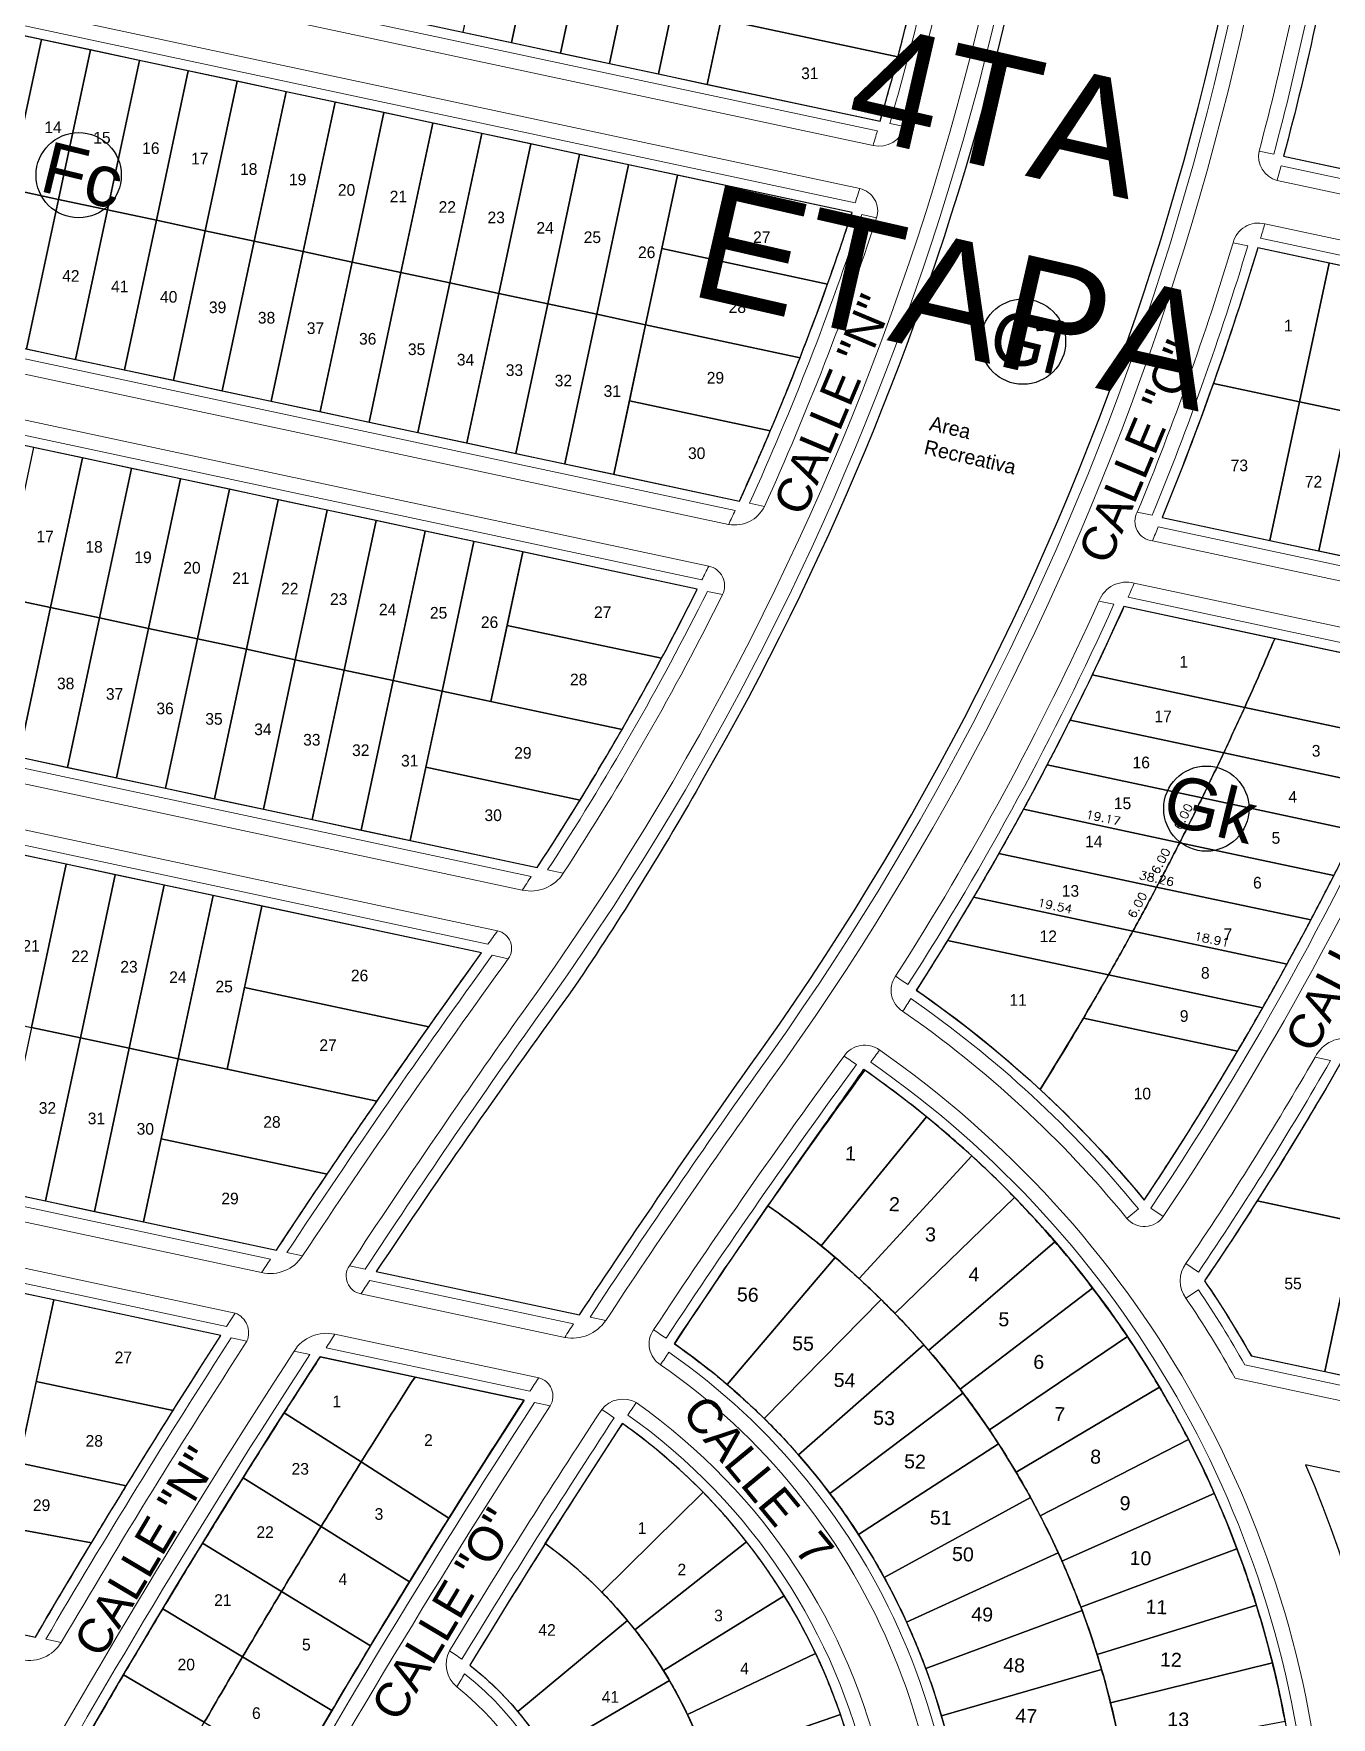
# Model space of a CAD drawing. Header units: millimetres. Extents: x 547073 to 557369, y 9424164 to 9429566.
# Drawn here: x 549917.8 to 550073.5, y 9428484.5 to 9428686.4 of the extents above; entities that cross this region are included whole.
import ezdxf

# ---------------------------------------------------------------- set-up
doc = ezdxf.new("R2010")
doc.units = ezdxf.units.MM
for name, color, linetype, lineweight in [('00 Veredas', 253, 'Continuous', 15), ('MANZANAS', 1, 'Continuous', 30), ('VIVIENDA', 7, 'Continuous', 30)]:
    doc.layers.add(name, color=color, linetype=linetype, lineweight=lineweight)
for name, color, linetype in [('lineas limite cuadrantes', 7, 'Continuous'), ('NUMERACION', 1, 'Continuous'), ('TEXTO-CATASTRO', 12, 'Continuous')]:
    doc.layers.add(name, color=color, linetype=linetype)
doc.styles.add('KBYOZ', font='micross.ttf')
doc.styles.add('ROMANS', font='romans.shx', dxfattribs={"width": 1.1})
doc.dimstyles.new('COTA', dxfattribs={"dimtxt": 1, "dimasz": 2.5, "dimexe": 1.25, "dimexo": 0.625, "dimgap": 0.5, "dimtad": 1, "dimzin": 0, "dimdsep": 46, "dimtxsty": 'ROMANS', "dimblk1": 'NONE', "dimblk2": 'NONE', "dimsah": 1, "dimcen": 2.5, "dimse1": 1, "dimse2": 1, "dimsd1": 1, "dimsd2": 1, "dimclrt": 256, "dimadec": 0, "dimazin": 0, "dimtfac": 1, "dimtmove": 0, "dimatfit": 3, "dimldrblk": 'NONE', "dimfxl": 1, "dimtolj": 1, "dimtzin": 0, "dimarcsym": 0})

# ---------------------------------------------------------------- blocks, each defined once
blk = doc.blocks.new('*D110')
at = {"layer": 'Defpoints', "color": 0, "lineweight": 70, "transparency": 16777216}
for p in [(550049.69, 9428578.77), (550068.18, 9428574.82), (550068.18, 9428574.82)]:
    blk.add_point(p, dxfattribs=at)
at = {"layer": 'VIVIENDA', "transparency": 16777216, "insert": (550059.14, 9428577.78), "char_height": 1, "attachment_point": 5, "rotation": 347.9496, "style": 'ROMANS'}
blk.add_mtext('\\A1;18.91', dxfattribs=at)
blk = doc.blocks.new('_None')
blk = doc.blocks.new('*D78')
at = {"layer": 'Defpoints', "color": 0, "lineweight": 70, "transparency": 16777216}
for p in [(550030.57, 9428582.85), (550049.69, 9428578.77), (550049.69, 9428578.77)]:
    blk.add_point(p, dxfattribs=at)
at = {"layer": 'VIVIENDA', "transparency": 16777216, "insert": (550040.34, 9428581.79), "char_height": 1, "attachment_point": 5, "rotation": 347.9496, "style": 'ROMANS'}
blk.add_mtext('\\A1;19.54', dxfattribs=at)
blk = doc.blocks.new('*D79')
at = {"layer": 'Defpoints', "color": 0, "lineweight": 70, "transparency": 16777216}
for p in [(550033.61, 9428588.09), (550071.03, 9428580.11), (550071.03, 9428580.11)]:
    blk.add_point(p, dxfattribs=at)
at = {"layer": 'VIVIENDA', "transparency": 16777216, "insert": (550052.53, 9428585.08), "char_height": 1, "attachment_point": 5, "rotation": 347.9496, "style": 'ROMANS'}
blk.add_mtext('\\A1;38.26', dxfattribs=at)
blk = doc.blocks.new('*D80')
at = {"layer": 'Defpoints', "color": 0, "lineweight": 70, "transparency": 16777216}
for p in [(550036.55, 9428593.38), (550055.3, 9428589.38), (550055.3, 9428589.38)]:
    blk.add_point(p, dxfattribs=at)
at = {"layer": 'VIVIENDA', "transparency": 16777216, "insert": (550046.13, 9428592.36), "char_height": 1, "attachment_point": 5, "rotation": 347.9496, "style": 'ROMANS'}
blk.add_mtext('\\A1;19.17', dxfattribs=at)
blk = doc.blocks.new('*D81')
at = {"layer": 'Defpoints', "color": 0, "lineweight": 70, "transparency": 16777216}
for p in [(550057.98, 9428594.75), (550055.3, 9428589.38), (550055.3, 9428589.38)]:
    blk.add_point(p, dxfattribs=at)
at = {"layer": 'VIVIENDA', "transparency": 16777216, "insert": (550055.74, 9428592.51), "char_height": 1, "attachment_point": 5, "rotation": 63.4515, "style": 'ROMANS'}
blk.add_mtext('\\A1;6.00', dxfattribs=at)
blk = doc.blocks.new('*D82')
at = {"layer": 'Defpoints', "color": 0, "lineweight": 70, "transparency": 16777216}
for p in [(550055.3, 9428589.38), (550052.53, 9428584.05), (550052.53, 9428584.05)]:
    blk.add_point(p, dxfattribs=at)
at = {"layer": 'VIVIENDA', "transparency": 16777216, "insert": (550053.03, 9428587.18), "char_height": 1, "attachment_point": 5, "rotation": 62.5707, "style": 'ROMANS'}
blk.add_mtext('\\A1;6.00', dxfattribs=at)
blk = doc.blocks.new('*D83')
at = {"layer": 'Defpoints', "color": 0, "lineweight": 70, "transparency": 16777216}
for p in [(550052.53, 9428584.05), (550049.69, 9428578.77), (550049.69, 9428578.77)]:
    blk.add_point(p, dxfattribs=at)
at = {"layer": 'VIVIENDA', "transparency": 16777216, "insert": (550050.23, 9428581.89), "char_height": 1, "attachment_point": 5, "rotation": 61.6917, "style": 'ROMANS'}
blk.add_mtext('\\A1;6.00', dxfattribs=at)

msp = doc.modelspace()

# ---------------------------------------------------------------- linework, layer by layer
at = {"color": 72}
msp.add_lwpolyline([(549969.546, 9428535.68), (549972.643, 9428535.019)], dxfattribs=at)
at = {"layer": '00 Veredas'}
for p, q in [((550022.311, 9428675.267), (550020.546, 9428675.643)), ((550064.825, 9428672.326), (550066.587, 9428671.95)), ((550017.182, 9428664.705), (550018.952, 9428664.327)), ((550063.472, 9428660.958), (550061.706, 9428661.335)), ((550005.497, 9428629.706), (550003.695, 9428630.091)), ((550050.213, 9428629.022), (550052.002, 9428628.64)), ((549998.65, 9428619.518), (550000.468, 9428619.13)), ((550047.41, 9428617.964), (550045.609, 9428618.348)), ((550047.41, 9428617.964), (550045.609, 9428618.348)), ((549981.373, 9428585.713), (549979.487, 9428586.116)), ((549972.847, 9428575.877), (549974.771, 9428575.466)), ((550073.396, 9428563.273), (550071.547, 9428563.668)), ((550050.345, 9428545.456), (550048.95, 9428544.318)), ((550051.834, 9428545.525), (550053.332, 9428544.527)), ((549950.108, 9428539.829), (549948.217, 9428540.233)), ((549955.714, 9428538.633), (549957.603, 9428538.229)), ((550057.544, 9428537.887), (550056.054, 9428538.897)), ((550057.546, 9428535.758), (550056.054, 9428534.752)), ((549957.096, 9428535.27), (549981.545, 9428530.051)), ((549940.983, 9428531.348), (549942.029, 9428532.965)), ((549984.572, 9428532.472), (549986.463, 9428532.069)), ((549941.543, 9428530.001), (549943.426, 9428529.599)), ((549949.076, 9428528.393), (549950.96, 9428527.991)), ((549977.922, 9428522.235), (549979.808, 9428521.832)), ((549921.15, 9428493.453), (549919.295, 9428493.849))]:
    msp.add_line(p, q, dxfattribs=at)
for points in [[(550042.558, 9428764.404, -0.155133), (549978.047, 9428568.135, 0.0086359), (549957.603, 9428538.229, 0.0086359)], [(549984.572, 9428532.472, -0.0084096), (550004.448, 9428561.519, 0.1547616), (550069.402, 9428758.673)], [(549986.463, 9428532.069, -0.0083596), (550005.912, 9428560.472, 0.1544849), (550071.198, 9428758.29, 0.154756)], [(550029.307, 9428714.674, -0.030154), (550020.546, 9428675.643, -0.030154)], [(550031.07, 9428714.298, -0.0299911), (550022.311, 9428675.267, -0.0299911)], [(550071.972, 9428705.566, -0.0241453), (550064.825, 9428672.326, -0.0241378)], [(550073.73, 9428705.191, -0.0241378), (550066.587, 9428671.95, -0.0241378)], [(550017.182, 9428664.705, -0.0279993), (550003.695, 9428630.091)], [(550018.952, 9428664.327, -0.0278441), (550005.497, 9428629.706)], [(550061.706, 9428661.335, -0.0248177), (550050.213, 9428629.022, -0.0243457)], [(550063.472, 9428660.958, -0.0243457), (550052.002, 9428628.64, -0.0243457)], [(549998.65, 9428619.518, -0.0290262), (549979.487, 9428586.116, -0.0290262)], [(550000.468, 9428619.13, -0.0288533), (549981.373, 9428585.713, -0.0288533)], [(550051.834, 9428545.525, 0.0466244), (550086.397, 9428609.641)], [(550053.332, 9428544.527, 0.0468461), (550088.19, 9428609.258, 0.0466244)], [(549972.847, 9428575.877, 0.0104134), (549948.217, 9428540.233)], [(549974.771, 9428575.466, 0.0104346), (549950.108, 9428539.829)], [(550023.052, 9428570.672, -0.070429), (550050.345, 9428545.456)], [(550022.071, 9428569.162, -0.0703267), (550048.95, 9428544.318, -0.070429)], [(549992.195, 9428530.944, -0.0123187), (550015.166, 9428563.946, -0.0123829)], [(550019.182, 9428564.594, -0.4745947), (550034.147, 9428370.949)], [(549993.698, 9428529.954, -0.0122766), (550016.537, 9428562.772, -0.0122766)], [(550018.237, 9428563.059, -0.4755485), (550032.553, 9428371.917)], [(550071.547, 9428563.668, -0.0184325), (550056.054, 9428538.897, -0.0186932)], [(550073.396, 9428563.273, -0.0186932), (550057.544, 9428537.887, -0.0186932)], [(550057.546, 9428535.758, -0.019959), (550063.105, 9428526.757, -0.0169215)], [(550056.054, 9428534.752, -0.0215071), (550061.932, 9428525.167, -0.019959)], [(549941.543, 9428530.001, 0.0102028), (549919.295, 9428493.849, 0.0102028)], [(549943.426, 9428529.599, 0.0108567), (549921.15, 9428493.453, 0.0102508)], [(549880.362, 9428404.406, -0.0343454), (549949.076, 9428528.393)], [(549882.169, 9428404.021, -0.0344111), (549950.96, 9428527.991)], [(549973.104, 9428384.608, 0.6177787), (549994.027, 9428528.273, 0.6177787)], [(549972.158, 9428386.193, 0.6193028), (549993.039, 9428526.767, 0.6206903)], [(549977.922, 9428522.235, 0.0344991), (549909.027, 9428398.287, 0.0344991)], [(549979.808, 9428521.832, 0.0345655), (549910.834, 9428397.901, 0.0345655)], [(549990.108, 9428522.228, -0.9003215), (549917.994, 9428393.384, -0.9003215)], [(549989.118, 9428520.723, -0.8995755), (549918.759, 9428395.014, -0.8995755)], [(549967.711, 9428492.473, -0.0083724), (549985.976, 9428521.402)], [(549969.197, 9428491.451, -0.0083941), (549987.474, 9428520.405)], [(549935.18, 9428428.348, 0.8573192), (549969.534, 9428489.695, 0.8573192)], [(549935.783, 9428430.044, 0.8548949), (549968.595, 9428488.143, 0.8548949)]]:
    msp.add_lwpolyline(points, format="xyb", dxfattribs=at)
for points in [[(550019.033, 9428674.739), (549837.911, 9428713.405)], [(550018.521, 9428673.008), (549837.456, 9428711.661)], [(549836.034, 9428706.443), (550016.926, 9428667.827)], [(549835.54, 9428704.708), (550016.375, 9428666.104)], [(550067.451, 9428670.538), (550313.005, 9428618.118)], [(550001.98, 9428629.23), (549822.41, 9428667.564)], [(550066.978, 9428668.799), (550312.381, 9428616.411)], [(550001.202, 9428627.556), (549821.48, 9428665.922)], [(550310.542, 9428611.282), (550065.504, 9428663.592)], [(549819.359, 9428660.86), (549998.81, 9428622.551)], [(550309.888, 9428609.581), (550064.994, 9428661.86)], [(549818.717, 9428659.156), (549997.99, 9428620.886)], [(550052.73, 9428627.258), (550292.501, 9428576.072)], [(550052.025, 9428625.568), (550291.258, 9428574.497)], [(549977.52, 9428585.309), (549799.6, 9428623.291)], [(549976.448, 9428583.697), (549798.593, 9428621.665)], [(550086.385, 9428612.711), (550049.854, 9428620.51)], [(550085.678, 9428611.022), (550049.111, 9428618.828)], [(549795.015, 9428616.907), (549973.488, 9428578.807)], [(549794.449, 9428615.188), (549972.332, 9428577.213)], [(549946.248, 9428539.427), (549768.359, 9428577.402)], [(549945.187, 9428537.812), (549767.158, 9428575.818)], [(549764.075, 9428570.954), (549942.029, 9428532.965)], [(549763.014, 9428569.34), (549940.983, 9428531.348)], [(549958.155, 9428536.885), (549982.604, 9428531.665)], [(549953.971, 9428530.416), (549978.42, 9428525.196)], [(549952.917, 9428528.8), (549977.366, 9428523.581)], [(550063.105, 9428526.757), (550225.777, 9428492.031)], [(550061.932, 9428525.167), (550224.528, 9428490.457)]]:
    msp.add_lwpolyline(points, dxfattribs=at)
for centre, radius, start, end in [((549701.624, 9428767.729), 339.151, 324.16724, 359.50305), ((550019.268, 9428676.063), 3.145, 256.26227, 345.32539), ((549701.624, 9428767.729), 330.751, 343.35857, 343.67132), ((550067.774, 9428671.705), 3.014, 168.11544, 254.69464), ((549726.073, 9428762.51), 353.551, 344.62972, 344.92187), ((549701.624, 9428767.729), 330.751, 342.1061, 342.41946), ((550016.321, 9428665.14), 2.754, 342.83135, 77.30326), ((550064.728, 9428660.573), 3.117, 75.5844, 165.85451), ((549726.073, 9428762.51), 353.551, 343.46017, 343.75271), ((550001.941, 9428631.444), 3.958, 259.23776, 333.96102), ((549701.624, 9428767.729), 330.751, 334.92504, 335.24488), ((550052.297, 9428627.913), 2.361, 151.96607, 263.39734), ((549726.073, 9428762.51), 353.551, 337.21138, 337.50814), ((549701.624, 9428767.729), 330.751, 333.6426, 333.96416), ((549998.287, 9428620.185), 2.423, 334.17434, 77.5375), ((550048.932, 9428617.071), 3.56, 74.98991, 158.9785), ((549726.073, 9428762.51), 353.551, 336.02134, 336.31932), ((549727.676, 9428761.64), 348.732, 327.3233, 335.73899), ((549726.073, 9428762.51), 352.351, 327.33953, 335.78057), ((549977.475, 9428588.212), 4.63, 257.18124, 327.34058), ((549701.624, 9428767.729), 330.751, 326.19238, 326.52772), ((550816.153, 9427966.823), 1041.446, 144.011005, 144.119308), ((549973.005, 9428576.705), 2.157, 324.95591, 77.09703), ((550023.66, 9428571.673), 2.971, 145.38782, 237.67401), ((549947.634, 9428461.664), 133.754, 55.85403, 56.62524), ((549726.073, 9428762.51), 353.551, 326.8472, 327.13904), ((550833.507, 9427961.404), 1050.577, 144.653576, 146.671437), ((550075.106, 9428561.938), 3.957, 74.24409, 154.07638), ((550017.527, 9428562.085), 3.006, 53.72952, 145.76894), ((550673.332, 9428081.332), 813.148, 143.544082, 143.670959), ((549947.634, 9428461.664), 122.354, 55.72643, 56.57007), ((550051.06, 9428546.121), 2.775, 220.50312, 324.95115), ((549946.191, 9428542.374), 4.671, 257.58923, 326.99129), ((550816.153, 9427966.823), 1041.446, 146.645595, 146.751848), ((549957.493, 9428537.399), 2.165, 145.2435, 259.43353), ((550058.764, 9428536.824), 3.412, 142.58815, 217.40315), ((550833.503, 9427961.407), 1047.573, 146.67797, 146.783579), ((549941.063, 9428530.591), 2.564, 337.24442, 67.85483), ((549982.447, 9428534.856), 4.889, 259.37006, 325.24298), ((550857.956, 9427956.185), 1047.577, 146.67797, 146.783578), ((549952.929, 9428526.002), 4.535, 76.72099, 148.17795), ((550816.153, 9427966.823), 1030.046, 146.828069, 146.935366), ((549994.571, 9428529.251), 2.918, 144.51958, 238.33177), ((549947.616, 9428461.676), 82.373, 55.98381, 57.23585), ((549947.616, 9428461.676), 82.373, 55.98381, 57.23585), ((550673.332, 9428081.332), 813.148, 146.657545, 146.784426), ((550840.602, 9427961.603), 1030.046, 146.828069, 146.935366), ((549977.875, 9428523.003), 2.26, 328.79229, 76.04265), ((550840.602, 9427961.603), 1030.046, 147.042585, 147.185425), ((549988.526, 9428519.391), 3.248, 60.85296, 141.75134), ((550840.602, 9427961.603), 1018.646, 146.608109, 146.70941), ((549947.274, 9428461.599), 71.234, 55.64317, 57.09105), ((549917.314, 9428495.804), 4.499, 259.09152, 328.49943), ((549970.854, 9428490.859), 3.533, 152.81977, 230.25717), ((549947.616, 9428461.676), 36.773, 54.06608, 56.87537), ((550840.602, 9427961.603), 1018.646, 148.773331, 148.875345)]:
    msp.add_arc(centre, radius, start, end, dxfattribs=at)
at = {"layer": 'MANZANAS'}
for points in [[(550068.205, 9428758.929), (550043.756, 9428764.148, -0.1285951), (549998.201, 9428597.116, -0.0198038), (549982.751, 9428572.163, 0.010119), (549958.939, 9428537.944), (549983.312, 9428532.741, -0.0085229), (550003.472, 9428562.218, 0.1549466), (550068.205, 9428758.929)], [(549845.701, 9428753.87, -0.0304882), (549838.226, 9428714.564), (550019.37, 9428675.894, 0.0302636), (550028.132, 9428714.925), (549845.701, 9428753.87, -0.0304882)], [(549835.222, 9428703.549, -0.0281872), (549822.892, 9428668.692), (550002.494, 9428630.351, 0.0281205), (550016.002, 9428664.956), (549835.222, 9428703.549, -0.0281731)], [(550074.905, 9428704.94, -0.0240558), (550067.762, 9428671.699), (550313.42, 9428619.257), (550325.196, 9428651.509)], [(550064.65, 9428660.707, -0.0242616), (550053.195, 9428628.386), (550293.334, 9428577.122), (550302.039, 9428588.086), (550309.472, 9428608.443)], [(549818.204, 9428658.036, -0.0290646), (549800.265, 9428624.376), (549978.229, 9428586.385, 0.0291188), (549997.437, 9428619.773)], [(550085.202, 9428609.896), (550048.61, 9428617.708, -0.0370433), (550023.712, 9428571.698, -0.069804), (550051.049, 9428546.511, 0.0462278), (550085.202, 9428609.896)], [(549793.74, 9428614.112, -0.0090813), (549786.976, 9428604.288, 0.0074451), (549769.079, 9428578.475), (549946.957, 9428540.502, -0.0103993), (549971.564, 9428576.15)], [(549940.289, 9428530.269), (549762.308, 9428568.264, 0.0078785), (549744.541, 9428540.173, 0.0022122), (549739.712, 9428532.186), (549918.058, 9428494.113, -0.0101896)], [(550017.404, 9428562.199, -0.477838), (550031.182, 9428372.278), (549975.499, 9428384.166, 0.6089901), (549994.688, 9428529.275, -0.007699), (550012.743, 9428555.584, 0.0057225), (550017.404, 9428562.199, -0.477838)], [(550074.629, 9428563.01, -0.0192185), (550058.28, 9428536.834, -0.0198618), (550063.895, 9428527.816), (550226.61, 9428493.08), (550252.059, 9428525.133), (550074.629, 9428563.01, -0.0192185)], [(549952.216, 9428527.723), (549976.666, 9428522.503, 0.034455), (549907.822, 9428398.544), (549883.373, 9428403.764, -0.034455)], [(549988.46, 9428519.719, 0.0084145), (549970.161, 9428490.728, -0.8606866), (549934.627, 9428427.274, 0.0085292), (549919.27, 9428396.1, 0.8990352)], [(550172.438, 9428424.847), (550178.317, 9428432.252), (550186.23, 9428442.219), (550218.697, 9428483.112), (550070.402, 9428514.77, -0.3292917), (550034.458, 9428359.922), (549914.372, 9428385.558, 0.0091821), (549899.429, 9428351.262), (550049.065, 9428319.318), (550107.18, 9428356.055), (550117.353, 9428353.883), (550143.874, 9428388.049), (550151.636, 9428398.048)]]:
    msp.add_lwpolyline(points, format="xyb", close=True, dxfattribs=at)
at = {"layer": 'MANZANAS', "color": 1}
for centre in [(549923.246, 9428669.426), (550036.505, 9428649.466), (550058.492, 9428593.462)]:
    msp.add_circle(centre, 5.111, dxfattribs=at)
at = {"layer": 'VIVIENDA'}
for p, q in [((550024.931, 9428556.51), (550012.304, 9428541.022)), ((550016.841, 9428537.097), (550030.354, 9428551.819)), ((550035.493, 9428546.819), (550021.139, 9428532.912)), ((550025.186, 9428528.483), (550040.33, 9428541.526)), ((550013.99, 9428539.617), (550001.023, 9428524.39)), ((550044.849, 9428535.959), (550028.966, 9428523.825)), ((550019.487, 9428534.58), (550005.446, 9428520.337)), ((550019.487, 9428534.58), (550005.446, 9428520.337)), ((550032.467, 9428518.953), (550049.034, 9428530.137)), ((550009.561, 9428515.973), (550024.601, 9428529.156)), ((550009.561, 9428515.973), (550024.601, 9428529.156)), ((550052.871, 9428524.079), (550035.676, 9428513.885)), ((550029.308, 9428523.375), (550013.349, 9428511.321)), ((550029.308, 9428523.375), (550013.349, 9428511.321)), ((549979.2, 9428505.319), (549988.459, 9428519.718)), ((550038.583, 9428508.637), (550056.347, 9428517.807)), ((550033.582, 9428517.266), (550016.787, 9428506.406)), ((550033.582, 9428517.266), (550016.787, 9428506.406)), ((549985.981, 9428499.497), (549998.134, 9428511.478)), ((550019.859, 9428501.253), (550037.399, 9428510.862)), ((550059.449, 9428511.342), (550041.178, 9428503.228)), ((549989.953, 9428494.991), (550003.349, 9428505.533)), ((550040.741, 9428504.198), (550022.548, 9428495.891)), ((550043.451, 9428497.676), (550062.167, 9428504.707)), ((549993.39, 9428490.086), (550007.86, 9428499.067)), ((550024.839, 9428490.347), (550043.588, 9428497.308)), ((550064.492, 9428497.923), (550045.395, 9428492.001)), ((549975.91, 9428485.165), (549989.067, 9428496.087)), ((550011.634, 9428492.132), (549996.265, 9428484.82)), ((550045.927, 9428490.229), (550026.721, 9428484.651)), ((550047.003, 9428486.221), (550066.416, 9428491.015)), ((549979.35, 9428480.257), (549994.107, 9428488.897)), ((549998.539, 9428479.261), (550014.62, 9428484.813))]:
    msp.add_line(p, q, dxfattribs=at)
for points in [[(549979.349, 9428704.892), (549973.481, 9428706.144), (549969.305, 9428686.582), (549975.173, 9428685.329)], [(549985.217, 9428703.639), (549979.349, 9428704.892), (549975.173, 9428685.329), (549981.041, 9428684.077)], [(549991.085, 9428702.386), (549985.217, 9428703.639), (549981.041, 9428684.077), (549986.909, 9428682.824)], [(549996.953, 9428701.134), (549991.085, 9428702.386), (549986.909, 9428682.824), (549992.777, 9428681.572)], [(550002.82, 9428699.881), (549996.953, 9428701.134), (549992.777, 9428681.572), (549998.644, 9428680.319)], [(549918.786, 9428685.71), (549912.918, 9428686.963), (549909.091, 9428669.033), (549914.959, 9428667.781)], [(549924.654, 9428684.457), (549918.786, 9428685.71), (549914.959, 9428667.781), (549920.826, 9428666.528)], [(549930.522, 9428683.205), (549924.654, 9428684.457), (549920.826, 9428666.528), (549926.694, 9428665.275)], [(549936.389, 9428681.952), (549930.522, 9428683.205), (549926.694, 9428665.275), (549932.562, 9428664.023)], [(549942.257, 9428680.699), (549936.389, 9428681.952), (549932.562, 9428664.023), (549938.43, 9428662.77)], [(549948.125, 9428679.447), (549942.257, 9428680.699), (549938.43, 9428662.77), (549944.297, 9428661.517)], [(549953.993, 9428678.194), (549948.125, 9428679.447), (549944.297, 9428661.517), (549950.165, 9428660.265)], [(549959.861, 9428676.941), (549953.993, 9428678.194), (549950.165, 9428660.265), (549956.033, 9428659.012)], [(549965.728, 9428675.689), (549959.861, 9428676.941), (549956.033, 9428659.012), (549961.901, 9428657.759)], [(549971.596, 9428674.436), (549965.728, 9428675.689), (549961.901, 9428657.759), (549967.769, 9428656.507)], [(549977.464, 9428673.184), (549971.596, 9428674.436), (549967.769, 9428656.507), (549973.636, 9428655.254)], [(549983.332, 9428671.931), (549977.464, 9428673.184), (549973.636, 9428655.254), (549979.504, 9428654.002)], [(549989.199, 9428670.678), (549983.332, 9428671.931), (549979.504, 9428654.002), (549985.372, 9428652.749)], [(549995.067, 9428669.426), (549989.199, 9428670.678), (549985.372, 9428652.749), (549991.24, 9428651.496)], [(549920.826, 9428666.528), (549914.959, 9428667.781), (549911.131, 9428649.851), (549916.999, 9428648.599)], [(549926.694, 9428665.275), (549920.826, 9428666.528), (549916.999, 9428648.599), (549922.867, 9428647.346)], [(549932.562, 9428664.023), (549926.694, 9428665.275), (549922.867, 9428647.346), (549928.734, 9428646.093)], [(549938.43, 9428662.77), (549932.562, 9428664.023), (549928.734, 9428646.093), (549934.602, 9428644.841)], [(549944.297, 9428661.517), (549938.43, 9428662.77), (549934.602, 9428644.841), (549940.47, 9428643.588)], [(549950.165, 9428660.265), (549944.297, 9428661.517), (549940.47, 9428643.588), (549946.338, 9428642.335)], [(549956.033, 9428659.012), (549950.165, 9428660.265), (549946.338, 9428642.335), (549952.206, 9428641.083)], [(549961.901, 9428657.759), (549956.033, 9428659.012), (549952.206, 9428641.083), (549958.073, 9428639.83)], [(550079.074, 9428657.627), (550073.206, 9428658.88), (550069.657, 9428642.255), (550075.524, 9428641.002)], [(549967.769, 9428656.507), (549961.901, 9428657.759), (549958.073, 9428639.83), (549963.941, 9428638.578)], [(549973.636, 9428655.254), (549967.769, 9428656.507), (549963.941, 9428638.578), (549969.809, 9428637.325)], [(549979.504, 9428654.002), (549973.636, 9428655.254), (549969.809, 9428637.325), (549975.677, 9428636.072)], [(549985.372, 9428652.749), (549979.504, 9428654.002), (549975.677, 9428636.072), (549981.544, 9428634.82)], [(549991.24, 9428651.496), (549985.372, 9428652.749), (549981.544, 9428634.82), (549987.412, 9428633.567)], [(550075.524, 9428641.002), (550069.657, 9428642.255), (550066.107, 9428625.629), (550071.975, 9428624.377)], [(550081.392, 9428639.749), (550075.524, 9428641.002), (550071.975, 9428624.377), (550077.843, 9428623.124)], [(549923.711, 9428635.516), (549917.844, 9428636.768), (549914.016, 9428618.839), (549919.884, 9428617.586)], [(549929.579, 9428634.263), (549923.711, 9428635.516), (549919.884, 9428617.586), (549925.752, 9428616.334)], [(549935.447, 9428633.01), (549929.579, 9428634.263), (549925.752, 9428616.334), (549931.62, 9428615.081)], [(549941.315, 9428631.758), (549935.447, 9428633.01), (549931.62, 9428615.081), (549937.487, 9428613.828)], [(549947.183, 9428630.505), (549941.315, 9428631.758), (549937.487, 9428613.828), (549943.355, 9428612.576)], [(549953.05, 9428629.252), (549947.183, 9428630.505), (549943.355, 9428612.576), (549949.223, 9428611.323)], [(549958.918, 9428628), (549953.05, 9428629.252), (549949.223, 9428611.323), (549955.091, 9428610.07)], [(549964.786, 9428626.747), (549958.918, 9428628), (549955.091, 9428610.07), (549960.958, 9428608.818)], [(549970.654, 9428625.494), (549964.786, 9428626.747), (549960.958, 9428608.818), (549966.826, 9428607.565)], [(549976.522, 9428624.242), (549970.654, 9428625.494), (549966.826, 9428607.565), (549972.694, 9428606.312)], [(549919.884, 9428617.586), (549914.016, 9428618.839), (549910.189, 9428600.91), (549916.056, 9428599.657)], [(549919.884, 9428617.586), (549916.056, 9428599.657), (549921.924, 9428598.404), (549925.752, 9428616.334)], [(549931.62, 9428615.081), (549925.752, 9428616.334), (549921.924, 9428598.404), (549927.792, 9428597.152)], [(549937.487, 9428613.828), (549931.62, 9428615.081), (549927.792, 9428597.152), (549933.66, 9428595.899)], [(549943.355, 9428612.576), (549937.487, 9428613.828), (549933.66, 9428595.899), (549939.528, 9428594.646)], [(549949.223, 9428611.323), (549943.355, 9428612.576), (549939.528, 9428594.646), (549945.395, 9428593.394)], [(549955.091, 9428610.07), (549949.223, 9428611.323), (549945.395, 9428593.394), (549951.263, 9428592.141)], [(549960.958, 9428608.818), (549955.091, 9428610.07), (549951.263, 9428592.141), (549957.131, 9428590.888)], [(549966.826, 9428607.565), (549960.958, 9428608.818), (549957.131, 9428590.888), (549962.999, 9428589.636)], [(549921.754, 9428586.784), (549915.886, 9428588.036), (549911.711, 9428568.477), (549917.579, 9428567.224)], [(549927.622, 9428585.531), (549921.754, 9428586.784), (549917.579, 9428567.224), (549923.447, 9428565.972)], [(549933.49, 9428584.278), (549927.622, 9428585.531), (549923.447, 9428565.972), (549929.314, 9428564.719)], [(549939.358, 9428583.026), (549933.49, 9428584.278), (549929.314, 9428564.719), (549935.182, 9428563.467)], [(549945.225, 9428581.773), (549939.358, 9428583.026), (549935.182, 9428563.467), (549941.05, 9428562.214)], [(549923.447, 9428565.972), (549917.579, 9428567.224), (549913.403, 9428547.665), (549919.271, 9428546.412)], [(549929.314, 9428564.719), (549923.447, 9428565.972), (549919.271, 9428546.412), (549925.139, 9428545.16)], [(549935.182, 9428563.467), (549929.314, 9428564.719), (549925.139, 9428545.16), (549931.007, 9428543.907)], [(550082.382, 9428542.612), (550076.514, 9428543.865), (550072.688, 9428525.939), (550078.555, 9428524.686)], [(549920.249, 9428534.547), (549914.381, 9428535.8), (549910.206, 9428516.24), (549916.074, 9428514.988)]]:
    msp.add_lwpolyline(points, close=True, dxfattribs=at)
for points in [[(550022.976, 9428689.443), (550001.568, 9428694.013), (550000.315, 9428688.146), (550021.502, 9428683.623, 0.0045385)], [(550021.502, 9428683.623), (550000.315, 9428688.146), (549998.644, 9428680.319), (550019.37, 9428675.894, 0.0060599)], [(550079.135, 9428686.654), (550071.733, 9428688.234, -0.0120265), (550067.762, 9428671.699), (550075.586, 9428670.029)], [(550016.002, 9428664.956), (549995.067, 9428669.426), (549993.188, 9428660.624), (550013.068, 9428656.38, 0.0068518)], [(550013.068, 9428656.38), (549993.188, 9428660.624), (549991.24, 9428651.496), (550009.765, 9428647.542, 0.0071322)], [(550073.206, 9428658.88), (550064.65, 9428660.707, -0.0120904), (550059.333, 9428644.459), (550069.657, 9428642.255)], [(550009.765, 9428647.542), (549991.24, 9428651.496), (549989.291, 9428642.369), (550006.194, 9428638.76, 0.0071656)], [(550069.657, 9428642.255), (550059.333, 9428644.459, -0.0121675), (550053.195, 9428628.386), (550066.107, 9428625.629)], [(550006.194, 9428638.76), (549989.291, 9428642.369), (549987.412, 9428633.567), (550002.493, 9428630.348, 0.0069473)], [(549997.438, 9428619.777), (549976.522, 9428624.242), (549974.643, 9428615.44), (549993.146, 9428611.49, 0.007054)], [(550066.709, 9428613.844), (550048.61, 9428617.708, -0.0063939), (550044.802, 9428609.507), (550063.093, 9428605.602, 0.0057663)], [(549993.146, 9428611.49), (549974.643, 9428615.44), (549972.694, 9428606.312), (549988.41, 9428602.957, 0.0073767)], [(550085.202, 9428609.896), (550066.709, 9428613.844, -0.0057663), (550063.093, 9428605.602), (550081.586, 9428601.654, 0.0057663)], [(550063.093, 9428605.602), (550044.802, 9428609.507, -0.0042665), (550042.145, 9428604.09), (550060.578, 9428600.155, 0.0038441)], [(549988.41, 9428602.957), (549966.826, 9428607.565), (549964.878, 9428598.437), (549983.375, 9428594.489, 0.0074474)], [(550063.093, 9428605.602, -0.0038441), (550060.578, 9428600.155), (550079.071, 9428596.207, 0.0038441), (550081.586, 9428601.654)], [(550060.578, 9428600.155), (550042.145, 9428604.09, -0.0042702), (550039.393, 9428598.715), (550057.979, 9428594.747, 0.0038441)], [(549983.375, 9428594.489), (549964.878, 9428598.437), (549962.999, 9428589.636), (549978.229, 9428586.385, 0.0072567)], [(550057.979, 9428594.747), (550039.393, 9428598.715, -0.004274), (550036.547, 9428593.382), (550055.298, 9428589.379, 0.0038441)], [(550060.578, 9428600.155, -0.0038441), (550057.979, 9428594.747), (550076.472, 9428590.799, 0.0038441), (550079.071, 9428596.207)], [(550057.979, 9428594.747, -0.0038441), (550055.298, 9428589.379), (550073.791, 9428585.432, 0.0038441), (550076.472, 9428590.799)], [(550055.298, 9428589.379), (550036.547, 9428593.382, -0.0042782), (550033.607, 9428588.094), (550052.534, 9428584.054, 0.0038441)], [(550055.298, 9428589.379, -0.0038441), (550052.534, 9428584.054), (550071.027, 9428580.106, 0.0038441), (550073.791, 9428585.432)], [(550052.534, 9428584.054), (550033.607, 9428588.094, -0.0042827), (550030.574, 9428582.852), (550049.689, 9428578.772, 0.0038441)], [(550049.689, 9428578.772), (550030.574, 9428582.852, -0.0042875), (550027.449, 9428577.656), (550046.762, 9428573.533, 0.0038441)], [(550052.534, 9428584.054, -0.0038441), (550049.689, 9428578.772), (550068.182, 9428574.824, 0.0038441), (550071.027, 9428580.106)], [(549971.564, 9428576.15), (549945.225, 9428581.773), (549943.138, 9428571.994), (549965.233, 9428567.277, -0.0026168)], [(550049.689, 9428578.772, -0.0038441), (550046.762, 9428573.533), (550065.255, 9428569.586, 0.0038441), (550068.182, 9428574.824)], [(550046.762, 9428573.533), (550027.449, 9428577.656, -0.0049871), (550023.702, 9428571.682, -0.035634), (550038.553, 9428559.766, 0.0102708)], [(549965.233, 9428567.277), (549943.138, 9428571.994), (549941.05, 9428562.214), (549959.022, 9428558.377, -0.0026051)], [(550065.255, 9428569.586), (550046.762, 9428573.533, -0.0038441), (550043.756, 9428568.341), (550062.249, 9428564.393, 0.0038441)], [(550062.249, 9428564.393), (550043.756, 9428568.341, -0.0064264), (550038.553, 9428559.766, -0.034093), (550051.041, 9428546.5, 0.0135294)], [(549959.022, 9428558.377), (549941.05, 9428562.214), (549935.182, 9428563.467), (549933.13, 9428553.856), (549953.035, 9428549.607, -0.0025492)], [(550024.931, 9428556.51, 0.0189523), (550017.526, 9428562.091, 0.0061439), (550005.911, 9428545.831, -0.0195438), (550012.304, 9428541.022)], [(550083.43, 9428561.131), (550074.629, 9428563.01, -0.0120782), (550064.588, 9428546.411), (550079.604, 9428543.205)], [(550030.354, 9428551.819, 0.0146536), (550024.931, 9428556.51), (550012.304, 9428541.022, -0.0146533), (550016.841, 9428537.097)], [(549953.035, 9428549.607), (549933.13, 9428553.856), (549931.007, 9428543.907), (549946.957, 9428540.502, -0.0026278)], [(550035.493, 9428546.819, 0.0146538), (550030.354, 9428551.819), (550016.841, 9428537.097, -0.0146533), (550021.139, 9428532.912)], [(550013.99, 9428539.617, 0.0249076), (550005.911, 9428545.831, 0.0061496), (549994.688, 9428529.275, -0.0242941), (550001.023, 9428524.39)], [(550040.33, 9428541.526, 0.0146539), (550035.493, 9428546.819), (550021.139, 9428532.912, -0.0146533), (550025.186, 9428528.483)], [(550076.514, 9428543.865), (550064.588, 9428546.411, -0.007146), (550058.274, 9428536.824, -0.0198393), (550063.883, 9428527.818), (550072.688, 9428525.939)], [(550044.849, 9428535.959, 0.0146541), (550040.33, 9428541.526), (550025.186, 9428528.483, -0.0146533), (550028.966, 9428523.825)], [(550019.487, 9428534.58, 0.0089189), (550016.841, 9428537.097, 0.0092914), (550013.99, 9428539.617), (550001.023, 9428524.39, -0.0182118), (550005.446, 9428520.337)], [(550049.034, 9428530.137, 0.0146542), (550044.849, 9428535.959), (550028.966, 9428523.825, -0.0146533), (550032.467, 9428518.953)], [(549940.289, 9428530.269), (549920.249, 9428534.547), (549918.161, 9428524.767), (549934.56, 9428521.263, -0.0025622)], [(550024.601, 9428529.156, 0.0182118), (550019.487, 9428534.58), (550005.446, 9428520.337, -0.0182118), (550009.561, 9428515.973)], [(550052.871, 9428524.079, 0.0146544), (550049.034, 9428530.137), (550032.467, 9428518.953, -0.0146533), (550035.676, 9428513.885)], [(549963.588, 9428525.295), (549952.216, 9428527.723, 0.0019417), (549947.886, 9428520.996), (549957.12, 9428515.103, -0.0028948)], [(550029.308, 9428523.375, 0.0013815), (550028.966, 9428523.825, 0.0168299), (550024.601, 9428529.156), (550009.561, 9428515.973, -0.0182118), (550013.349, 9428511.321)], [(549934.56, 9428521.263), (549918.161, 9428524.767), (549916.074, 9428514.988), (549928.949, 9428512.239, -0.0025509)], [(549976.666, 9428522.503), (549963.588, 9428525.295, 0.0028948), (549957.12, 9428515.103), (549967.657, 9428508.377, -0.0040664)], [(550056.347, 9428517.807, 0.0146545), (550052.871, 9428524.079), (550035.676, 9428513.885, -0.0146533), (550038.583, 9428508.637)], [(550033.582, 9428517.266, 0.0182118), (550029.308, 9428523.375), (550013.349, 9428511.321, -0.0182118), (550016.787, 9428506.406)], [(549957.12, 9428515.103), (549947.886, 9428520.996, 0.0022352), (549942.966, 9428513.211), (549952.316, 9428507.36, -0.0021849)], [(549998.132, 9428511.476, 0.0446904), (549988.46, 9428519.719, 0.0042017), (549979.201, 9428505.32, -0.0415456), (549985.981, 9428499.497)], [(550056.347, 9428517.807), (550038.583, 9428508.637, -0.0146533), (550041.178, 9428503.228), (550059.449, 9428511.342, 0.0146546)], [(549928.949, 9428512.239), (549916.074, 9428514.988), (549910.206, 9428516.24), (549908.536, 9428508.417), (549924.785, 9428505.408, -0.0019204)], [(550037.399, 9428510.862, 0.0182118), (550033.582, 9428517.266), (550016.787, 9428506.406, -0.0182118), (550019.859, 9428501.253)], [(549967.657, 9428508.377), (549957.12, 9428515.103, 0.0021849), (549952.316, 9428507.36), (549962.913, 9428500.729, -0.0021843)], [(549952.316, 9428507.36), (549942.966, 9428513.211, 0.0022354), (549938.116, 9428505.382), (549947.58, 9428499.576, -0.0021849)], [(550003.347, 9428505.531, 0.0277747), (549998.132, 9428511.476), (549985.981, 9428499.497, -0.0278953), (549989.953, 9428494.991)], [(550040.741, 9428504.198, 0.0120547), (550038.583, 9428508.637, 0.0061558), (550037.399, 9428510.862), (550019.859, 9428501.253, -0.0182118), (550022.548, 9428495.891)], [(550059.449, 9428511.342), (550041.178, 9428503.228, -0.0146533), (550043.451, 9428497.676), (550062.167, 9428504.707, 0.0146548)], [(549924.785, 9428505.408), (549908.536, 9428508.417), (549906.03, 9428496.681), (549918.058, 9428494.113, -0.0031558)], [(549962.913, 9428500.729), (549952.316, 9428507.36, 0.0021849), (549947.58, 9428499.576), (549958.236, 9428493.04, -0.0021843)], [(549947.58, 9428499.576), (549938.116, 9428505.382, 0.0022355), (549933.335, 9428497.509), (549942.913, 9428491.751, -0.0021849)], [(549979.201, 9428505.32), (549979.199, 9428505.317, 0.0042119), (549970.161, 9428490.728, -0.0545493), (549975.91, 9428485.165), (549989.067, 9428496.087, 0.0629546)], [(550007.858, 9428499.066, 0.0276898), (550003.347, 9428505.531), (549989.953, 9428494.991, -0.0278166), (549993.39, 9428490.086)], [(550040.741, 9428504.198), (550022.548, 9428495.891, -0.0182118), (550024.839, 9428490.347), (550043.588, 9428497.308, 0.0182118)], [(550064.492, 9428497.923, 0.0146549), (550062.167, 9428504.707), (550043.451, 9428497.676, -0.0146533), (550045.395, 9428492.001)], [(549958.236, 9428493.04), (549947.58, 9428499.576, 0.0021849), (549942.913, 9428491.751), (549953.627, 9428485.311, -0.0021843)], [(549942.913, 9428491.751), (549933.335, 9428497.509, 0.0022357), (549928.625, 9428489.593), (549938.314, 9428483.885, -0.0021849)], [(550011.633, 9428492.131, 0.027731), (550007.858, 9428499.066), (549993.39, 9428490.086, -0.027863), (549996.265, 9428484.82)], [(550043.588, 9428497.308), (550024.839, 9428490.347, -0.0182118), (550026.721, 9428484.651), (550045.927, 9428490.229, 0.0182118)], [(550066.416, 9428491.015, 0.014655), (550064.492, 9428497.923), (550045.395, 9428492.001, -0.0146533), (550047.003, 9428486.221)], [(549989.067, 9428496.087), (549975.91, 9428485.165, -0.0408133), (549979.35, 9428480.257), (549994.107, 9428488.897, 0.0408133)], [(549953.627, 9428485.311), (549942.913, 9428491.751, 0.0021849), (549938.314, 9428483.885), (549949.085, 9428477.541, -0.0021843)], [(550014.619, 9428484.813, 0.0277598), (550011.633, 9428492.131), (549996.265, 9428484.82, -0.0278953), (549998.539, 9428479.261)], [(549938.314, 9428483.885), (549928.625, 9428489.593, 0.0022359), (549923.985, 9428481.634), (549933.784, 9428475.98, -0.0021849)], [(550045.927, 9428490.229), (550026.721, 9428484.651, -0.0182118), (550028.183, 9428478.833), (550047.744, 9428482.999, 0.0182118)], [(550066.416, 9428491.015), (550047.003, 9428486.221, -0.0146533), (550048.27, 9428480.357), (550067.931, 9428484.006, 0.0146551)], [(549994.107, 9428488.897), (549979.35, 9428480.257, -0.0408133), (549981.947, 9428474.855), (549997.911, 9428480.983, 0.0408133)], [(550016.771, 9428477.232, 0.0276798), (550014.619, 9428484.813), (549998.539, 9428479.261, -0.0278166), (550000.176, 9428473.499)]]:
    msp.add_lwpolyline(points, format="xyb", close=True, dxfattribs=at)
for radius, start, end in [(102.373, 304.77306, 55.28952), (53.873, 247.39512, 54.10714)]:
    msp.add_arc((549947.616, 9428461.676), radius, start, end, dxfattribs=at)

# ---------------------------------------------------------------- texts
at = {"insert": (550025.562, 9428640.569), "char_height": 1.75, "attachment_point": 1, "rotation": 347.11632}
msp.add_mtext_dynamic_manual_height_columns('Area Recreativa', width=8.942, gutter_width=12.5, heights=[0], dxfattribs=at)
at = {"layer": 'lineas limite cuadrantes', "insert": (549990.735, 9428694.019), "char_height": 13.7592, "attachment_point": 1, "rotation": 347.11008, "style": 'ROMANS'}
msp.add_mtext_dynamic_manual_height_columns('\\pxqc;{\\fArial|b0|i0|c0|p34;4TA\\PETAPA}', width=90.94521, gutter_width=6, heights=[0], dxfattribs=at)
at = {"layer": 'MANZANAS', "color": 1, "char_height": 6.1586, "width": 0.000285, "attachment_point": 5, "rotation": 346.27061, "style": 'KBYOZ'}
for s, insert in [('Fc ', (549923.713, 9428669.392)), ('Gl', (550036.972, 9428649.433)), ('Gk', (550058.959, 9428593.429))]:
    msp.add_mtext(s, dxfattribs=dict(at, insert=insert))
at = {"layer": 'NUMERACION', "color": 1, "char_height": 1.4, "width": 1.94611, "attachment_point": 1, "rotation": 0.01637}
for s, insert in [('31', (550009.899, 9428682.352)), ('14', (549919.126, 9428675.879)), ('15', (549924.994, 9428674.626)), ('16', (549930.862, 9428673.373)), ('17', (549936.729, 9428672.121)), ('18', (549942.597, 9428670.868)), ('19', (549948.465, 9428669.615)), ('20', (549954.333, 9428668.363)), ('21', (549960.545, 9428667.57)), ('22', (549966.413, 9428666.317)), ('23', (549972.281, 9428665.064)), ('24', (549978.149, 9428663.812)), ('25', (549983.815, 9428662.696)), ('26', (549990.327, 9428660.884)), ('27', (550004.135, 9428662.694)), ('42', (549921.265, 9428658.048)), ('41', (549927.133, 9428656.795)), ('40', (549933, 9428655.542)), ('39', (549938.868, 9428654.29)), ('38', (549944.736, 9428653.037)), ('28', (550001.203, 9428654.313)), ('37', (549950.604, 9428651.785)), ('1', (550067.798, 9428652.09)), ('36', (549956.867, 9428650.51)), ('35', (549962.735, 9428649.257)), ('34', (549968.603, 9428648.005)), ('33', (549974.47, 9428646.752)), ('32', (549980.338, 9428645.499)), ('29', (549998.572, 9428645.835)), ('31', (549986.206, 9428644.247)), ('30', (549996.327, 9428636.789)), ('73', (550061.411, 9428635.323)), ('72', (550070.309, 9428633.373)), ('17', (549918.183, 9428626.808)), ('18', (549924.051, 9428625.555)), ('19', (549929.919, 9428624.302)), ('20', (549935.787, 9428623.05)), ('21', (549941.654, 9428621.797)), ('22', (549947.522, 9428620.545)), ('23', (549953.39, 9428619.292)), ('24', (549959.258, 9428618.039)), ('25', (549965.371, 9428617.647)), ('26', (549971.486, 9428616.524)), ('27', (549985.05, 9428617.72)), ('1', (550055.263, 9428611.777)), ('38', (549920.644, 9428609.171)), ('28', (549982.169, 9428609.645)), ('37', (549926.512, 9428607.918)), ('36', (549932.566, 9428606.178)), ('35', (549938.434, 9428604.925)), ('17', (550052.261, 9428605.224)), ('34', (549944.302, 9428603.672)), ('33', (549950.17, 9428602.42)), ('32', (549956.038, 9428601.167)), ('29', (549975.482, 9428600.848)), ('3', (550071.138, 9428601.097)), ('31', (549961.905, 9428599.914)), ('16', (550049.645, 9428599.701)), ('15', (550047.403, 9428594.801)), ('4', (550068.337, 9428595.582)), ('30', (549971.917, 9428593.371)), ('14', (550043.955, 9428590.219)), ('5', (550066.32, 9428590.651)), ('13', (550041.156, 9428584.294)), ('6', (550064.093, 9428585.278)), ('12', (550038.493, 9428578.85)), ('7', (550060.56, 9428579.112)), ('21', (549916.5, 9428577.705)), ('22', (549922.367, 9428576.452)), ('23', (549928.235, 9428575.2)), ('26', (549955.896, 9428574.147)), ('8', (550057.848, 9428574.462)), ('24', (549934.103, 9428573.947)), ('25', (549939.653, 9428572.823)), ('11', (550034.884, 9428571.216)), ('9', (550055.311, 9428569.289)), ('27', (549952.114, 9428565.798)), ('10', (550049.775, 9428559.989)), ('32', (549918.461, 9428558.261)), ('31', (549924.329, 9428557.008)), ('28', (549945.385, 9428556.582)), ('30', (549930.197, 9428555.756)), ('29', (549940.355, 9428547.401)), ('55', (550067.851, 9428537.208)), ('27', (549927.562, 9428528.351)), ('1', (549953.67, 9428523.067)), ('28', (549924.074, 9428518.331)), ('2', (549964.674, 9428518.431)), ('23', (549948.782, 9428514.979)), ('29', (549917.757, 9428510.619)), ('3', (549958.739, 9428509.565)), ('22', (549944.568, 9428507.396)), ('1', (549990.294, 9428507.878)), ('4', (549954.408, 9428501.745)), ('2', (549995.065, 9428502.902)), ('21', (549939.495, 9428499.238)), ('3', (549999.465, 9428497.392)), ('42', (549978.381, 9428495.657)), ('5', (549950.03, 9428493.899)), ('20', (549935.11, 9428491.512)), ('4', (550002.581, 9428491.048)), ('41', (549985.984, 9428487.619)), ('6', (549944.032, 9428485.682))]:
    msp.add_mtext(s, dxfattribs=dict(at, insert=insert))
at = {"layer": 'TEXTO-CATASTRO', "attachment_point": 5, "style": 'KBYOZ'}
for s, insert, char_height, width, rotation in [('CALLE "N"', (550013.724, 9428641.93), 4.08, 0.00000000024, 67.26289), ('CALLE "O"', (550050.349, 9428636.266), 4.08, 0.00000000024, 67.26289), ('CALLE "R"', (550075.978, 9428577.205), 4.08, 0.00000000024, 62.5934), ('1', (550015.825, 9428552.112), 1.68, 0.000122, 358.04521), ('2', (550021.084, 9428546.021), 1.68, 0.000122, 358.04521), ('3', (550025.416, 9428542.386), 1.68, 0.000122, 358.04521), ('4', (550030.62, 9428537.609), 1.68, 0.000122, 358.04521), ('56', (550003.498, 9428535.165), 1.68, 0.000122, 358.04521), ('5', (550034.209, 9428532.206), 1.68, 0.000122, 358.04521), ('55', (550010.128, 9428529.3), 1.68, 0.000122, 358.04521), ('6', (550038.397, 9428527.089), 1.68, 0.000122, 358.04521), ('54', (550015.108, 9428524.909), 1.68, 0.000122, 358.04521), ('CALLE  7', (550004.729, 9428512.818), 4.08, 0.00000000024, 309.53727), ('7', (550040.909, 9428520.846), 1.68, 0.000122, 358.04521), ('53', (550019.841, 9428520.376), 1.68, 0.000122, 358.04521), ('CALLE "N"', (549931.318, 9428504.367), 4.08, 0.00000000024, 59.32753), ('52', (550023.552, 9428515.149), 1.68, 0.000122, 358.04521), ('8', (550045.216, 9428515.728), 1.68, 0.000122, 358.04521), ('CALLE "O"', (549967.066, 9428496.838), 4.08, 0.00000000024, 59.32753), ('9', (550048.743, 9428510.148), 1.68, 0.000122, 358.04521), ('51', (550026.644, 9428508.411), 1.68, 0.000122, 358.04521), ('50', (550029.301, 9428504.033), 1.68, 0.000122, 358.04521), ('10', (550050.592, 9428503.562), 1.68, 0.000122, 358.04521), ('49', (550031.612, 9428496.812), 1.68, 0.000122, 358.04521), ('11', (550052.511, 9428497.713), 1.68, 0.000122, 358.04521), ('48', (550035.436, 9428490.716), 1.68, 0.000122, 358.04521), ('12', (550054.244, 9428491.393), 1.68, 0.000122, 358.04521), ('47', (550036.901, 9428484.65), 1.68, 0.000122, 358.04521), ('13', (550055.133, 9428484.225), 1.68, 0.000122, 358.04521)]:
    msp.add_mtext(s, dxfattribs=dict(at, insert=insert, char_height=char_height, width=width, rotation=rotation))

# ---------------------------------------------------------------- dimensions: what is measured, and where the dimension line sits
at = {"layer": 'VIVIENDA'}
for p1, p2, picture, middle in [((550057.979, 9428594.747), (550055.298, 9428589.38), '*D81', (550055.744, 9428592.51)), ((550036.547, 9428593.382), (550055.298, 9428589.379), '*D80', (550046.131, 9428592.359)), ((550055.298, 9428589.38), (550052.534, 9428584.054), '*D82', (550053.028, 9428587.178)), ((550033.607, 9428588.094), (550071.027, 9428580.106), '*D79', (550052.526, 9428585.079)), ((550030.5744, 9428582.8519), (550049.6886, 9428578.7715), '*D78', (550040.3403, 9428581.7897)), ((550052.534, 9428584.054), (550049.689, 9428578.772), '*D83', (550050.231, 9428581.887)), ((550049.689, 9428578.772), (550068.182, 9428574.824), '*D110', (550059.144, 9428577.776))]:
    dim = msp.add_aligned_dim(p1=p1, p2=p2, distance=0, dimstyle='COTA', dxfattribs=at)
    dim.commit()
    dim.dimension.update_dxf_attribs({"geometry": picture, "text_midpoint": middle})

doc.saveas('drawing.dxf')
